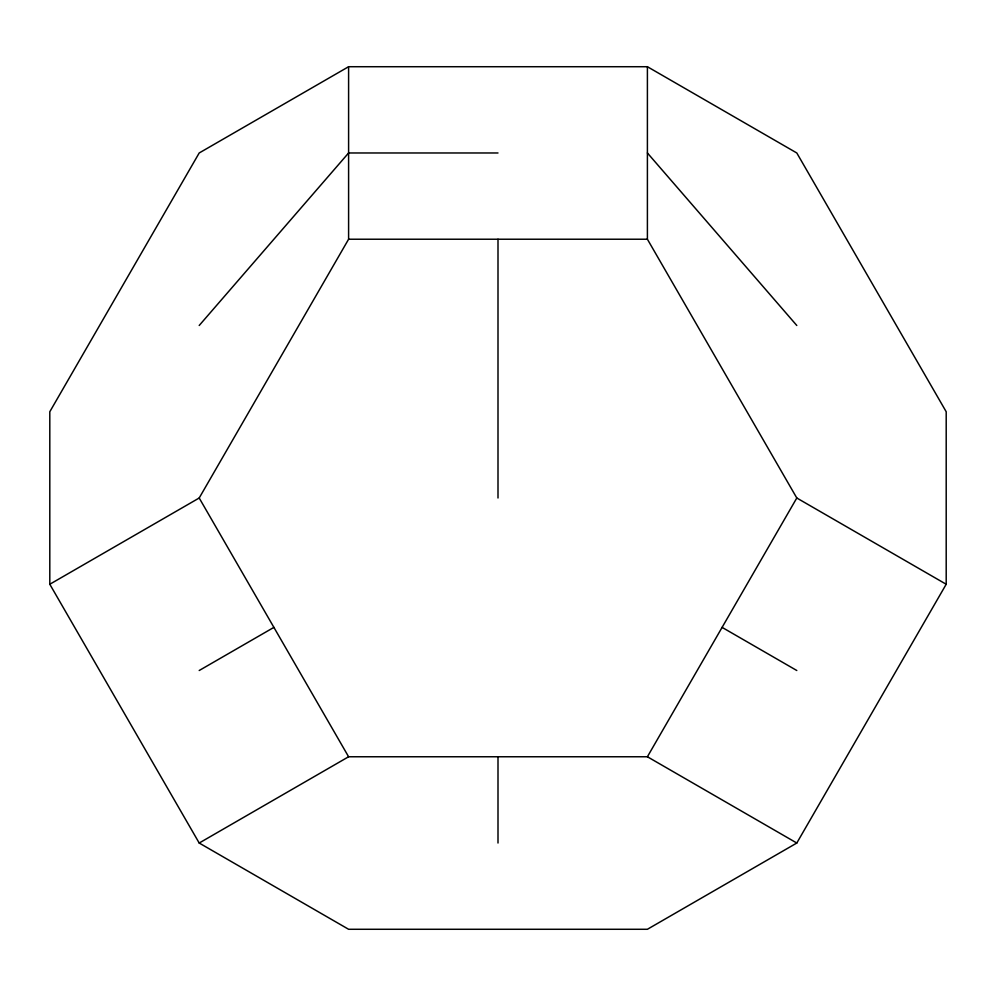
<?xml version="1.0" encoding="UTF-8"?>
<svg xmlns="http://www.w3.org/2000/svg" width="996" height="996" viewBox="0 0 996 996"><rect width="100%" height="100%" fill="white"/><g stroke="black" fill="none" stroke-linecap="round" stroke-linejoin="round"><path stroke-width="1.49" d="M49.8 584.254L199.2 498L348.6 239.227L348.6 66.72L647.4 66.72L796.8 152.973L946.2 411.746L946.2 584.254L796.8 843.027L647.4 929.28L348.6 929.28L199.2 843.027L49.8 584.254L49.8 411.746L199.2 152.973L348.6 66.72M199.2 843.027L348.6 756.761L647.4 756.761L796.8 498L647.4 239.227L647.4 66.72M199.2 325.493L348.6 152.973L498 152.973M199.2 670.507L273.9 627.38M348.6 239.227L647.4 239.227M796.8 498L946.2 584.254M722.1 627.38L796.8 670.507M647.4 756.761L796.8 843.027M647.4 152.973L796.8 325.493M199.2 498L348.6 756.761M498 239.227L498 498M498 756.761L498 843.027"/></g></svg>
